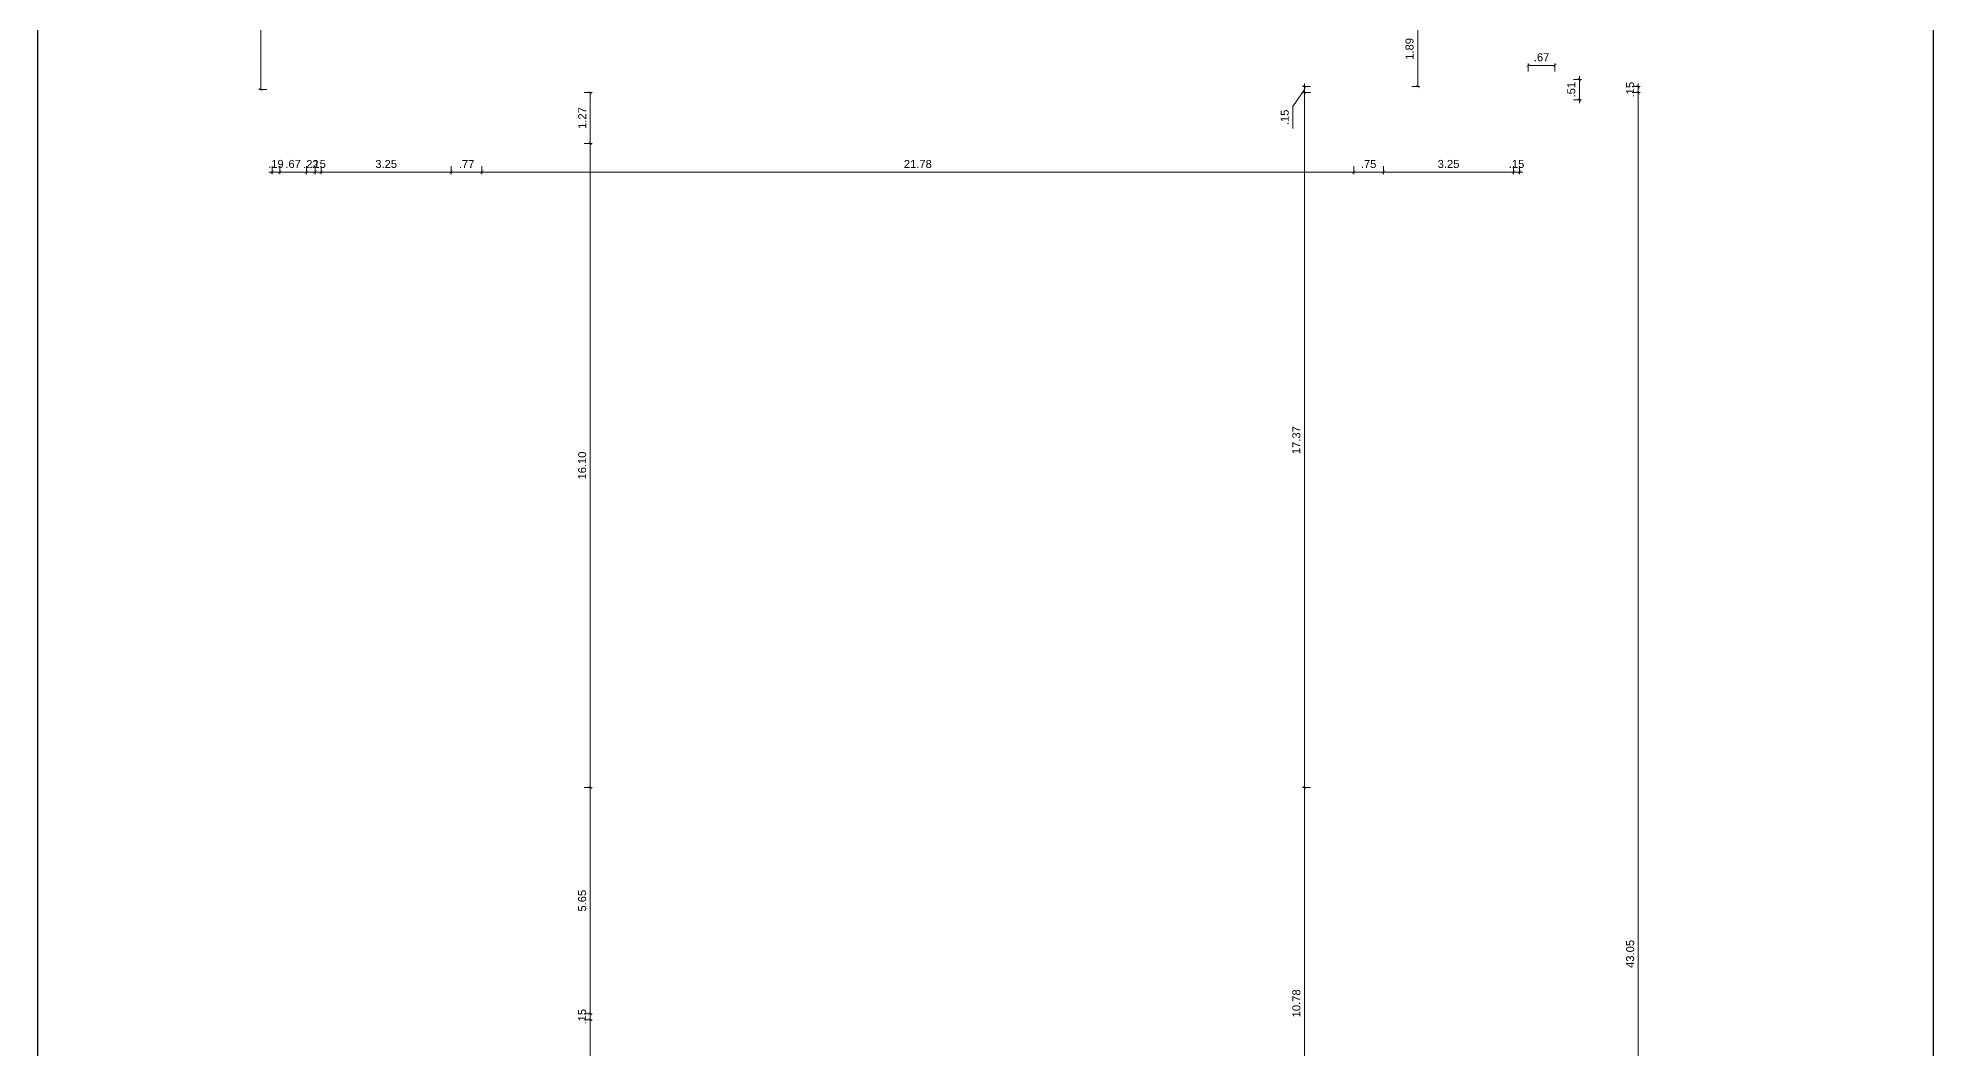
# Model space of a CAD drawing. Header units: metres. Extents: x 2494 to 3558, y 282 to 553.
# Drawn here: x 2525.37 to 2572.73, y 334 to 359.25 of the extents above; entities that cross this region are included whole.
import ezdxf

# ---------------------------------------------------------------- set-up
doc = ezdxf.new("R2010")
doc.units = ezdxf.units.M
doc.header["$LTSCALE"] = 7
doc.header["$MEASUREMENT"] = 0
doc.header["$PDMODE"] = 2
doc.layers.add('2prancha', color=4, linetype='Continuous', lineweight=18)
doc.layers.add('COTA 1 100', color=2, linetype='Continuous')
doc.styles.add('Luana', font='arial.ttf')
doc.dimstyles.new('arial100', dxfattribs={"dimtxt": 0.2, "dimasz": 0.08, "dimexe": 0.05, "dimexo": 0.2, "dimgap": 0.1, "dimtad": 1, "dimzin": 4, "dimdsep": 46, "dimtxsty": 'Luana', "dimblk": 'ARCHTICK', "dimcen": 0, "dimclrd": 7, "dimclre": 7, "dimclrt": 256, "dimadec": 0, "dimazin": 0, "dimtfac": 1, "dimtix": 1, "dimtmove": 0, "dimatfit": 3, "dimldrblk": 'CLOSEDBLANK', "dimfxl": 0, "dimlwd": 5, "dimlwe": 5, "dimarcsym": 0})

# ---------------------------------------------------------------- blocks, each defined once
blk = doc.blocks.new('_ArchTick')
at = {"color": 0, "linetype": 'ByBlock', "const_width": 0.15}
blk.add_lwpolyline([(-0.5, -0.5), (0.5, 0.5)], dxfattribs=at)
blk = doc.blocks.new('*D104')
at = {"layer": 'COTA 1 100', "color": 7, "lineweight": 5}
for p, q in [((2565.214, 357.884), (2565.414, 357.884)), ((2565.364, 314.834), (2565.364, 357.884)), ((2565.214, 314.834), (2565.414, 314.834))]:
    blk.add_line(p, q, dxfattribs=at)
at = {"layer": 'Defpoints', "color": 0}
for p in [(2562.247, 357.884), (2565.364, 357.884), (2562.247, 314.834)]:
    blk.add_point(p, dxfattribs=at)
at = {"layer": 'COTA 1 100', "color": 7, "lineweight": 5, "xscale": 0.08, "yscale": 0.08, "zscale": 0.08}
for p, rotation in [((2565.364, 357.884), 90), ((2565.364, 314.834), 270)]:
    blk.add_blockref('_ArchTick', p, dxfattribs=dict(at, rotation=rotation))
at = {"layer": 'COTA 1 100', "insert": (2565.162, 336.359), "char_height": 0.2, "attachment_point": 5, "rotation": 90, "style": 'Luana'}
blk.add_mtext('43.05', dxfattribs=at)
blk = doc.blocks.new('_ClosedBlank')
at = {"layer": '2prancha', "color": 0, "lineweight": -2}
for p, q in [((-1, 0.17), (0, 0)), ((-1, 0.17), (-1, -0.17)), ((0, 0), (-1, -0.17))]:
    blk.add_line(p, q, dxfattribs=at)
blk = doc.blocks.new('*D105')
at = {"layer": 'COTA 1 100', "color": 7, "lineweight": 5}
for p, q in [((2565.364, 358.034), (2565.364, 358.114)), ((2565.214, 358.034), (2565.414, 358.034)), ((2565.214, 357.884), (2565.414, 357.884)), ((2565.364, 357.884), (2565.364, 358.034)), ((2565.364, 357.884), (2565.364, 357.804))]:
    blk.add_line(p, q, dxfattribs=at)
at = {"layer": 'Defpoints', "color": 0}
for p in [(2562.147, 358.034), (2562.247, 357.884), (2565.364, 358.034)]:
    blk.add_point(p, dxfattribs=at)
at = {"layer": 'COTA 1 100', "color": 7, "lineweight": 5, "xscale": 0.08, "yscale": 0.08, "zscale": 0.08}
for p, rotation in [((2565.364, 358.034), 270), ((2565.364, 357.884), 90)]:
    blk.add_blockref('_ArchTick', p, dxfattribs=dict(at, rotation=rotation))
at = {"layer": 'COTA 1 100', "insert": (2565.162, 357.959), "char_height": 0.2, "attachment_point": 5, "rotation": 90, "style": 'Luana'}
blk.add_mtext('.15', dxfattribs=at)
blk = doc.blocks.new('*D118')
at = {"layer": 'COTA 1 100', "color": 7, "lineweight": 5}
for p, q in [((2559.701, 359.921), (2559.901, 359.921)), ((2559.851, 358.034), (2559.851, 359.921)), ((2559.701, 358.034), (2559.901, 358.034))]:
    blk.add_line(p, q, dxfattribs=at)
at = {"layer": 'Defpoints', "color": 0}
for p in [(2556.647, 359.921), (2559.851, 359.921), (2556.697, 358.034)]:
    blk.add_point(p, dxfattribs=at)
at = {"layer": 'COTA 1 100', "color": 7, "lineweight": 5, "xscale": 0.08, "yscale": 0.08, "zscale": 0.08}
for p, rotation in [((2559.851, 359.921), 90), ((2559.851, 358.034), 270)]:
    blk.add_blockref('_ArchTick', p, dxfattribs=dict(at, rotation=rotation))
at = {"layer": 'COTA 1 100', "insert": (2559.648, 358.978), "char_height": 0.2, "attachment_point": 5, "rotation": 90, "style": 'Luana'}
blk.add_mtext('1.89', dxfattribs=at)
blk = doc.blocks.new('*D129')
at = {"layer": 'COTA 1 100', "color": 7, "lineweight": 5}
for p, q in [((2531.088, 363.944), (2530.888, 363.944)), ((2530.938, 363.944), (2530.938, 357.959)), ((2531.088, 357.959), (2530.888, 357.959))]:
    blk.add_line(p, q, dxfattribs=at)
at = {"layer": 'Defpoints', "color": 0}
for p in [(2531.402, 363.944), (2530.938, 357.959), (2531.412, 357.959)]:
    blk.add_point(p, dxfattribs=at)
at = {"layer": 'COTA 1 100', "color": 7, "lineweight": 5, "xscale": 0.08, "yscale": 0.08, "zscale": 0.08}
for p, rotation in [((2530.938, 363.944), 90), ((2530.938, 357.959), 270)]:
    blk.add_blockref('_ArchTick', p, dxfattribs=dict(at, rotation=rotation))
at = {"layer": 'COTA 1 100', "insert": (2530.736, 360.952), "char_height": 0.2, "attachment_point": 5, "rotation": 90, "style": 'Luana'}
blk.add_mtext('5.99', dxfattribs=at)
blk = doc.blocks.new('*D138')
at = {"layer": 'COTA 1 100', "color": 7, "lineweight": 5}
for p, q in [((2562.612, 358.415), (2562.612, 358.615)), ((2563.282, 358.565), (2562.612, 358.565)), ((2563.282, 358.415), (2563.282, 358.615))]:
    blk.add_line(p, q, dxfattribs=at)
at = {"layer": 'Defpoints', "color": 0}
for p in [(2562.612, 358.565), (2562.612, 358.214), (2563.282, 358.214)]:
    blk.add_point(p, dxfattribs=at)
at = {"layer": 'COTA 1 100', "color": 7, "lineweight": 5, "xscale": 0.08, "yscale": 0.08, "zscale": 0.08, "rotation": 180}
blk.add_blockref('_ArchTick', (2562.612, 358.565), dxfattribs=at)
at = {"layer": 'COTA 1 100', "color": 7, "lineweight": 5, "xscale": 0.08, "yscale": 0.08, "zscale": 0.08}
blk.add_blockref('_ArchTick', (2563.282, 358.565), dxfattribs=at)
at = {"layer": 'COTA 1 100', "insert": (2562.947, 358.767), "char_height": 0.2, "attachment_point": 5, "style": 'Luana'}
blk.add_mtext('.67', dxfattribs=at)
blk = doc.blocks.new('*D139')
at = {"layer": 'COTA 1 100', "color": 7, "lineweight": 5}
for p, q in [((2563.743, 358.214), (2563.943, 358.214)), ((2563.893, 358.214), (2563.893, 358.294)), ((2563.893, 358.214), (2563.893, 357.704)), ((2563.743, 357.704), (2563.943, 357.704)), ((2563.893, 357.704), (2563.893, 357.624))]:
    blk.add_line(p, q, dxfattribs=at)
at = {"layer": 'Defpoints', "color": 0}
for p in [(2563.282, 358.214), (2563.282, 357.704), (2563.893, 357.704)]:
    blk.add_point(p, dxfattribs=at)
at = {"layer": 'COTA 1 100', "color": 7, "lineweight": 5, "xscale": 0.08, "yscale": 0.08, "zscale": 0.08}
for p, rotation in [((2563.893, 358.214), 270), ((2563.893, 357.704), 90)]:
    blk.add_blockref('_ArchTick', p, dxfattribs=dict(at, rotation=rotation))
at = {"layer": 'COTA 1 100', "insert": (2563.69, 357.959), "char_height": 0.2, "attachment_point": 5, "rotation": 90, "style": 'Luana'}
blk.add_mtext('.51', dxfattribs=at)
blk = doc.blocks.new('*D140')
at = {"layer": 'COTA 1 100', "color": 7, "lineweight": 5}
for p, q in [((2562.247, 355.899), (2562.167, 355.899)), ((2562.247, 356.049), (2562.247, 355.849)), ((2562.397, 355.899), (2562.247, 355.899)), ((2562.397, 356.049), (2562.397, 355.849)), ((2562.397, 355.899), (2562.477, 355.899))]:
    blk.add_line(p, q, dxfattribs=at)
at = {"layer": 'Defpoints', "color": 0}
for p in [(2562.247, 357.884), (2562.397, 357.884), (2562.247, 355.899)]:
    blk.add_point(p, dxfattribs=at)
at = {"layer": 'COTA 1 100', "color": 7, "lineweight": 5, "xscale": 0.08, "yscale": 0.08, "zscale": 0.08}
blk.add_blockref('_ArchTick', (2562.247, 355.899), dxfattribs=at)
at = {"layer": 'COTA 1 100', "color": 7, "lineweight": 5, "xscale": 0.08, "yscale": 0.08, "zscale": 0.08, "rotation": 180}
blk.add_blockref('_ArchTick', (2562.397, 355.899), dxfattribs=at)
at = {"layer": 'COTA 1 100', "insert": (2562.322, 356.101), "char_height": 0.2, "attachment_point": 5, "style": 'Luana'}
blk.add_mtext('.15', dxfattribs=at)
blk = doc.blocks.new('*D141')
at = {"layer": 'COTA 1 100', "color": 7, "lineweight": 5}
for p, q in [((2558.997, 356.049), (2558.997, 355.849)), ((2562.247, 355.899), (2558.997, 355.899)), ((2562.247, 356.049), (2562.247, 355.849))]:
    blk.add_line(p, q, dxfattribs=at)
at = {"layer": 'Defpoints', "color": 0}
for p in [(2562.247, 357.884), (2558.997, 357.249), (2558.997, 355.899)]:
    blk.add_point(p, dxfattribs=at)
at = {"layer": 'COTA 1 100', "color": 7, "lineweight": 5, "xscale": 0.08, "yscale": 0.08, "zscale": 0.08, "rotation": 180}
blk.add_blockref('_ArchTick', (2558.997, 355.899), dxfattribs=at)
at = {"layer": 'COTA 1 100', "color": 7, "lineweight": 5, "xscale": 0.08, "yscale": 0.08, "zscale": 0.08}
blk.add_blockref('_ArchTick', (2562.247, 355.899), dxfattribs=at)
at = {"layer": 'COTA 1 100', "insert": (2560.622, 356.101), "char_height": 0.2, "attachment_point": 5, "style": 'Luana'}
blk.add_mtext('3.25', dxfattribs=at)
blk = doc.blocks.new('*D142')
at = {"layer": 'COTA 1 100', "color": 7, "lineweight": 5}
for p, q in [((2558.251, 356.049), (2558.251, 355.849)), ((2558.997, 355.899), (2558.251, 355.899)), ((2558.997, 356.049), (2558.997, 355.849))]:
    blk.add_line(p, q, dxfattribs=at)
at = {"layer": 'Defpoints', "color": 0}
for p in [(2558.997, 357.249), (2558.251, 356.614), (2558.251, 355.899)]:
    blk.add_point(p, dxfattribs=at)
at = {"layer": 'COTA 1 100', "color": 7, "lineweight": 5, "xscale": 0.08, "yscale": 0.08, "zscale": 0.08, "rotation": 180}
blk.add_blockref('_ArchTick', (2558.251, 355.899), dxfattribs=at)
at = {"layer": 'COTA 1 100', "color": 7, "lineweight": 5, "xscale": 0.08, "yscale": 0.08, "zscale": 0.08}
blk.add_blockref('_ArchTick', (2558.997, 355.899), dxfattribs=at)
at = {"layer": 'COTA 1 100', "insert": (2558.624, 356.1), "char_height": 0.2, "attachment_point": 5, "style": 'Luana'}
blk.add_mtext('.75', dxfattribs=at)
blk = doc.blocks.new('*D143')
at = {"layer": 'COTA 1 100', "color": 7, "lineweight": 5}
for p, q in [((2536.467, 356.049), (2536.467, 355.849)), ((2558.251, 355.899), (2536.467, 355.899)), ((2558.251, 356.049), (2558.251, 355.849))]:
    blk.add_line(p, q, dxfattribs=at)
at = {"layer": 'Defpoints', "color": 0}
for p in [(2536.467, 356.614), (2558.251, 356.614), (2536.467, 355.899)]:
    blk.add_point(p, dxfattribs=at)
at = {"layer": 'COTA 1 100', "color": 7, "lineweight": 5, "xscale": 0.08, "yscale": 0.08, "zscale": 0.08, "rotation": 180}
blk.add_blockref('_ArchTick', (2536.467, 355.899), dxfattribs=at)
at = {"layer": 'COTA 1 100', "color": 7, "lineweight": 5, "xscale": 0.08, "yscale": 0.08, "zscale": 0.08}
blk.add_blockref('_ArchTick', (2558.251, 355.899), dxfattribs=at)
at = {"layer": 'COTA 1 100', "insert": (2547.359, 356.101), "char_height": 0.2, "attachment_point": 5, "style": 'Luana'}
blk.add_mtext('21.78', dxfattribs=at)
blk = doc.blocks.new('*D144')
at = {"layer": 'COTA 1 100', "color": 7, "lineweight": 5}
for p, q in [((2535.697, 356.049), (2535.697, 355.849)), ((2536.467, 355.899), (2535.697, 355.899)), ((2536.467, 356.049), (2536.467, 355.849))]:
    blk.add_line(p, q, dxfattribs=at)
at = {"layer": 'Defpoints', "color": 0}
for p in [(2535.697, 356.614), (2536.467, 356.614), (2535.697, 355.899)]:
    blk.add_point(p, dxfattribs=at)
at = {"layer": 'COTA 1 100', "color": 7, "lineweight": 5, "xscale": 0.08, "yscale": 0.08, "zscale": 0.08, "rotation": 180}
blk.add_blockref('_ArchTick', (2535.697, 355.899), dxfattribs=at)
at = {"layer": 'COTA 1 100', "color": 7, "lineweight": 5, "xscale": 0.08, "yscale": 0.08, "zscale": 0.08}
blk.add_blockref('_ArchTick', (2536.467, 355.899), dxfattribs=at)
at = {"layer": 'COTA 1 100', "insert": (2536.082, 356.099), "char_height": 0.2, "attachment_point": 5, "style": 'Luana'}
blk.add_mtext('.77', dxfattribs=at)
blk = doc.blocks.new('*D145')
at = {"layer": 'COTA 1 100', "color": 7, "lineweight": 5}
for p, q in [((2532.447, 356.049), (2532.447, 355.849)), ((2535.697, 355.899), (2532.447, 355.899)), ((2535.697, 356.049), (2535.697, 355.849))]:
    blk.add_line(p, q, dxfattribs=at)
at = {"layer": 'Defpoints', "color": 0}
for p in [(2532.447, 357.201), (2535.697, 356.614), (2532.447, 355.899)]:
    blk.add_point(p, dxfattribs=at)
at = {"layer": 'COTA 1 100', "color": 7, "lineweight": 5, "xscale": 0.08, "yscale": 0.08, "zscale": 0.08, "rotation": 180}
blk.add_blockref('_ArchTick', (2532.447, 355.899), dxfattribs=at)
at = {"layer": 'COTA 1 100', "color": 7, "lineweight": 5, "xscale": 0.08, "yscale": 0.08, "zscale": 0.08}
blk.add_blockref('_ArchTick', (2535.697, 355.899), dxfattribs=at)
at = {"layer": 'COTA 1 100', "insert": (2534.072, 356.101), "char_height": 0.2, "attachment_point": 5, "style": 'Luana'}
blk.add_mtext('3.25', dxfattribs=at)
blk = doc.blocks.new('*D146')
at = {"layer": 'COTA 1 100', "color": 7, "lineweight": 5}
for p, q in [((2532.297, 355.899), (2532.217, 355.899)), ((2532.297, 356.049), (2532.297, 355.849)), ((2532.447, 355.899), (2532.297, 355.899)), ((2532.447, 356.049), (2532.447, 355.849)), ((2532.447, 355.899), (2532.527, 355.899))]:
    blk.add_line(p, q, dxfattribs=at)
at = {"layer": 'Defpoints', "color": 0}
for p in [(2532.297, 357.201), (2532.447, 357.201), (2532.297, 355.899)]:
    blk.add_point(p, dxfattribs=at)
at = {"layer": 'COTA 1 100', "color": 7, "lineweight": 5, "xscale": 0.08, "yscale": 0.08, "zscale": 0.08}
blk.add_blockref('_ArchTick', (2532.297, 355.899), dxfattribs=at)
at = {"layer": 'COTA 1 100', "color": 7, "lineweight": 5, "xscale": 0.08, "yscale": 0.08, "zscale": 0.08, "rotation": 180}
blk.add_blockref('_ArchTick', (2532.447, 355.899), dxfattribs=at)
at = {"layer": 'COTA 1 100', "insert": (2532.372, 356.101), "char_height": 0.2, "attachment_point": 5, "style": 'Luana'}
blk.add_mtext('.15', dxfattribs=at)
blk = doc.blocks.new('*D147')
at = {"layer": 'COTA 1 100', "color": 7, "lineweight": 5}
for p, q in [((2532.082, 355.899), (2532.002, 355.899)), ((2532.082, 356.049), (2532.082, 355.849)), ((2532.297, 355.899), (2532.082, 355.899)), ((2532.297, 356.049), (2532.297, 355.849)), ((2532.297, 355.899), (2532.377, 355.899))]:
    blk.add_line(p, q, dxfattribs=at)
at = {"layer": 'Defpoints', "color": 0}
for p in [(2532.082, 357.704), (2532.297, 357.201), (2532.082, 355.899)]:
    blk.add_point(p, dxfattribs=at)
at = {"layer": 'COTA 1 100', "color": 7, "lineweight": 5, "xscale": 0.08, "yscale": 0.08, "zscale": 0.08}
blk.add_blockref('_ArchTick', (2532.082, 355.899), dxfattribs=at)
at = {"layer": 'COTA 1 100', "color": 7, "lineweight": 5, "xscale": 0.08, "yscale": 0.08, "zscale": 0.08, "rotation": 180}
blk.add_blockref('_ArchTick', (2532.297, 355.899), dxfattribs=at)
at = {"layer": 'COTA 1 100', "insert": (2532.189, 356.099), "char_height": 0.2, "attachment_point": 5, "style": 'Luana'}
blk.add_mtext('.22', dxfattribs=at)
blk = doc.blocks.new('*D148')
at = {"layer": 'COTA 1 100', "color": 7, "lineweight": 5}
for p, q in [((2531.412, 356.049), (2531.412, 355.849)), ((2532.082, 355.899), (2531.412, 355.899)), ((2532.082, 356.049), (2532.082, 355.849))]:
    blk.add_line(p, q, dxfattribs=at)
at = {"layer": 'Defpoints', "color": 0}
for p in [(2531.412, 357.704), (2532.082, 357.704), (2531.412, 355.899)]:
    blk.add_point(p, dxfattribs=at)
at = {"layer": 'COTA 1 100', "color": 7, "lineweight": 5, "xscale": 0.08, "yscale": 0.08, "zscale": 0.08, "rotation": 180}
blk.add_blockref('_ArchTick', (2531.412, 355.899), dxfattribs=at)
at = {"layer": 'COTA 1 100', "color": 7, "lineweight": 5, "xscale": 0.08, "yscale": 0.08, "zscale": 0.08}
blk.add_blockref('_ArchTick', (2532.082, 355.899), dxfattribs=at)
at = {"layer": 'COTA 1 100', "insert": (2531.747, 356.101), "char_height": 0.2, "attachment_point": 5, "style": 'Luana'}
blk.add_mtext('.67', dxfattribs=at)
blk = doc.blocks.new('*D149')
at = {"layer": 'COTA 1 100', "color": 7, "lineweight": 5}
for p, q in [((2531.222, 355.899), (2531.142, 355.899)), ((2531.222, 356.049), (2531.222, 355.849)), ((2531.412, 355.899), (2531.222, 355.899)), ((2531.412, 356.049), (2531.412, 355.849)), ((2531.412, 355.899), (2531.492, 355.899))]:
    blk.add_line(p, q, dxfattribs=at)
at = {"layer": 'Defpoints', "color": 0}
for p in [(2531.412, 357.704), (2531.222, 357.559), (2531.222, 355.899)]:
    blk.add_point(p, dxfattribs=at)
at = {"layer": 'COTA 1 100', "color": 7, "lineweight": 5, "xscale": 0.08, "yscale": 0.08, "zscale": 0.08}
blk.add_blockref('_ArchTick', (2531.222, 355.899), dxfattribs=at)
at = {"layer": 'COTA 1 100', "color": 7, "lineweight": 5, "xscale": 0.08, "yscale": 0.08, "zscale": 0.08, "rotation": 180}
blk.add_blockref('_ArchTick', (2531.412, 355.899), dxfattribs=at)
at = {"layer": 'COTA 1 100', "insert": (2531.317, 356.101), "char_height": 0.2, "attachment_point": 5, "style": 'Luana'}
blk.add_mtext('.19', dxfattribs=at)
blk = doc.blocks.new('*D190')
at = {"layer": 'COTA 1 100', "color": 7, "lineweight": 5}
for p, q in [((2539.023, 334.714), (2539.223, 334.714)), ((2539.173, 329.734), (2539.173, 334.714)), ((2539.023, 329.734), (2539.223, 329.734))]:
    blk.add_line(p, q, dxfattribs=at)
at = {"layer": 'Defpoints', "color": 0}
for p in [(2536.467, 334.714), (2539.173, 334.714), (2535.067, 329.734)]:
    blk.add_point(p, dxfattribs=at)
at = {"layer": 'COTA 1 100', "color": 7, "lineweight": 5, "xscale": 0.08, "yscale": 0.08, "zscale": 0.08}
for p, rotation in [((2539.173, 334.714), 90), ((2539.173, 329.734), 270)]:
    blk.add_blockref('_ArchTick', p, dxfattribs=dict(at, rotation=rotation))
at = {"layer": 'COTA 1 100', "insert": (2538.971, 332.224), "char_height": 0.2, "attachment_point": 5, "rotation": 90, "style": 'Luana'}
blk.add_mtext('4.98', dxfattribs=at)
blk = doc.blocks.new('*D191')
at = {"layer": 'COTA 1 100', "color": 7, "lineweight": 5}
for p, q in [((2539.023, 334.864), (2539.223, 334.864)), ((2539.173, 334.864), (2539.173, 334.944)), ((2539.173, 334.714), (2539.173, 334.864)), ((2539.023, 334.714), (2539.223, 334.714)), ((2539.173, 334.714), (2539.173, 334.634))]:
    blk.add_line(p, q, dxfattribs=at)
at = {"layer": 'Defpoints', "color": 0}
for p in [(2534.927, 334.864), (2539.173, 334.864), (2536.467, 334.714)]:
    blk.add_point(p, dxfattribs=at)
at = {"layer": 'COTA 1 100', "color": 7, "lineweight": 5, "xscale": 0.08, "yscale": 0.08, "zscale": 0.08}
for p, rotation in [((2539.173, 334.864), 270), ((2539.173, 334.714), 90)]:
    blk.add_blockref('_ArchTick', p, dxfattribs=dict(at, rotation=rotation))
at = {"layer": 'COTA 1 100', "insert": (2538.971, 334.789), "char_height": 0.2, "attachment_point": 5, "rotation": 90, "style": 'Luana'}
blk.add_mtext('.15', dxfattribs=at)
blk = doc.blocks.new('*D192')
at = {"layer": 'COTA 1 100', "color": 7, "lineweight": 5}
for p, q in [((2539.023, 340.514), (2539.223, 340.514)), ((2539.173, 334.864), (2539.173, 340.514)), ((2539.023, 334.864), (2539.223, 334.864))]:
    blk.add_line(p, q, dxfattribs=at)
at = {"layer": 'Defpoints', "color": 0}
for p in [(2536.467, 340.514), (2539.173, 340.514), (2534.927, 334.864)]:
    blk.add_point(p, dxfattribs=at)
at = {"layer": 'COTA 1 100', "color": 7, "lineweight": 5, "xscale": 0.08, "yscale": 0.08, "zscale": 0.08}
for p, rotation in [((2539.173, 340.514), 90), ((2539.173, 334.864), 270)]:
    blk.add_blockref('_ArchTick', p, dxfattribs=dict(at, rotation=rotation))
at = {"layer": 'COTA 1 100', "insert": (2538.971, 337.689), "char_height": 0.2, "attachment_point": 5, "rotation": 90, "style": 'Luana'}
blk.add_mtext('5.65', dxfattribs=at)
blk = doc.blocks.new('*D193')
at = {"layer": 'COTA 1 100', "color": 7, "lineweight": 5}
for p, q in [((2539.023, 356.614), (2539.223, 356.614)), ((2539.173, 340.514), (2539.173, 356.614)), ((2539.023, 340.514), (2539.223, 340.514))]:
    blk.add_line(p, q, dxfattribs=at)
at = {"layer": 'Defpoints', "color": 0}
for p in [(2536.467, 356.614), (2539.173, 356.614), (2536.467, 340.514)]:
    blk.add_point(p, dxfattribs=at)
at = {"layer": 'COTA 1 100', "color": 7, "lineweight": 5, "xscale": 0.08, "yscale": 0.08, "zscale": 0.08}
for p, rotation in [((2539.173, 356.614), 90), ((2539.173, 340.514), 270)]:
    blk.add_blockref('_ArchTick', p, dxfattribs=dict(at, rotation=rotation))
at = {"layer": 'COTA 1 100', "insert": (2538.971, 348.564), "char_height": 0.2, "attachment_point": 5, "rotation": 90, "style": 'Luana'}
blk.add_mtext('16.10', dxfattribs=at)
blk = doc.blocks.new('*D194')
at = {"layer": 'COTA 1 100', "color": 7, "lineweight": 5}
for p, q in [((2539.023, 357.884), (2539.223, 357.884)), ((2539.173, 356.614), (2539.173, 357.884)), ((2539.023, 356.614), (2539.223, 356.614))]:
    blk.add_line(p, q, dxfattribs=at)
at = {"layer": 'Defpoints', "color": 0}
for p in [(2537.747, 357.884), (2539.173, 357.884), (2536.467, 356.614)]:
    blk.add_point(p, dxfattribs=at)
at = {"layer": 'COTA 1 100', "color": 7, "lineweight": 5, "xscale": 0.08, "yscale": 0.08, "zscale": 0.08}
for p, rotation in [((2539.173, 357.884), 90), ((2539.173, 356.614), 270)]:
    blk.add_blockref('_ArchTick', p, dxfattribs=dict(at, rotation=rotation))
at = {"layer": 'COTA 1 100', "insert": (2538.972, 357.249), "char_height": 0.2, "attachment_point": 5, "rotation": 90, "style": 'Luana'}
blk.add_mtext('1.27', dxfattribs=at)
blk = doc.blocks.new('*D199')
at = {"layer": 'COTA 1 100', "color": 7, "lineweight": 5}
for p, q in [((2557.171, 340.514), (2556.971, 340.514)), ((2557.021, 329.734), (2557.021, 340.514)), ((2557.171, 329.734), (2556.971, 329.734))]:
    blk.add_line(p, q, dxfattribs=at)
at = {"layer": 'Defpoints', "color": 0}
for p in [(2557.021, 340.514), (2558.997, 340.514), (2558.997, 329.734)]:
    blk.add_point(p, dxfattribs=at)
at = {"layer": 'COTA 1 100', "color": 7, "lineweight": 5, "xscale": 0.08, "yscale": 0.08, "zscale": 0.08}
for p, rotation in [((2557.021, 340.514), 90), ((2557.021, 329.734), 270)]:
    blk.add_blockref('_ArchTick', p, dxfattribs=dict(at, rotation=rotation))
at = {"layer": 'COTA 1 100', "insert": (2556.819, 335.124), "char_height": 0.2, "attachment_point": 5, "rotation": 90, "style": 'Luana'}
blk.add_mtext('10.78', dxfattribs=at)
blk = doc.blocks.new('*D200')
at = {"layer": 'COTA 1 100', "color": 7, "lineweight": 5}
for p, q in [((2557.171, 357.884), (2556.971, 357.884)), ((2557.021, 340.514), (2557.021, 357.884)), ((2557.171, 340.514), (2556.971, 340.514))]:
    blk.add_line(p, q, dxfattribs=at)
at = {"layer": 'Defpoints', "color": 0}
for p in [(2557.021, 357.884), (2558.997, 357.884), (2558.997, 340.514)]:
    blk.add_point(p, dxfattribs=at)
at = {"layer": 'COTA 1 100', "color": 7, "lineweight": 5, "xscale": 0.08, "yscale": 0.08, "zscale": 0.08}
for p, rotation in [((2557.021, 357.884), 90), ((2557.021, 340.514), 270)]:
    blk.add_blockref('_ArchTick', p, dxfattribs=dict(at, rotation=rotation))
at = {"layer": 'COTA 1 100', "insert": (2556.819, 349.199), "char_height": 0.2, "attachment_point": 5, "rotation": 90, "style": 'Luana'}
blk.add_mtext('17.37', dxfattribs=at)
blk = doc.blocks.new('*D201')
at = {"layer": 'COTA 1 100', "color": 7, "lineweight": 5}
for p, q in [((2557.021, 358.034), (2557.021, 358.114)), ((2557.021, 357.959), (2556.731, 357.542)), ((2557.171, 358.034), (2556.971, 358.034)), ((2557.171, 357.884), (2556.971, 357.884)), ((2557.021, 357.884), (2557.021, 358.034)), ((2557.021, 357.884), (2557.021, 358.034)), ((2557.021, 357.884), (2557.021, 357.804)), ((2556.731, 357.542), (2556.731, 356.99))]:
    blk.add_line(p, q, dxfattribs=at)
at = {"layer": 'Defpoints', "color": 0}
for p in [(2557.021, 358.034), (2558.997, 358.034), (2558.997, 357.884)]:
    blk.add_point(p, dxfattribs=at)
at = {"layer": 'COTA 1 100', "color": 7, "lineweight": 5, "xscale": 0.08, "yscale": 0.08, "zscale": 0.08}
for p, rotation in [((2557.021, 358.034), 270), ((2557.021, 357.884), 90)]:
    blk.add_blockref('_ArchTick', p, dxfattribs=dict(at, rotation=rotation))
at = {"layer": 'COTA 1 100', "insert": (2556.529, 357.266), "char_height": 0.2, "attachment_point": 5, "rotation": 90, "style": 'Luana'}
blk.add_mtext('.15', dxfattribs=at)

msp = doc.modelspace()

# ---------------------------------------------------------------- linework, layer by layer
msp.add_lwpolyline([(2525.369, 396.335), (2572.731, 396.335), (2572.731, 298.821), (2525.369, 298.821)], close=True)

# ---------------------------------------------------------------- dimensions: what is measured, and where the dimension line sits
at = {"layer": 'COTA 1 100'}
for base, p1, p2, picture, middle in [((2530.938404283, 357.959212351), (2531.401890456, 363.944212351), (2531.411890456, 357.959212351), '*D129', (2530.736289686, 360.951712351)), ((2565.364, 358.034), (2562.247, 357.884), (2562.147, 358.034), '*D105', (2565.162, 357.959)), ((2539.173, 357.884), (2536.467, 356.614), (2537.747, 357.884), '*D194', (2538.972, 357.249)), ((2557.021, 357.884), (2558.997, 340.514), (2558.997, 357.884), '*D200', (2556.819, 349.199)), ((2565.364, 357.884), (2562.247, 314.834), (2562.247, 357.884), '*D104', (2565.162, 336.359)), ((2539.173, 356.614), (2536.467, 340.514), (2536.467, 356.614), '*D193', (2538.971, 348.564)), ((2539.173, 340.514), (2534.927, 334.864), (2536.467, 340.514), '*D192', (2538.971, 337.689)), ((2557.021, 340.514), (2558.997, 329.734), (2558.997, 340.514), '*D199', (2556.819, 335.124)), ((2539.173, 334.864), (2536.467, 334.714), (2534.927, 334.864), '*D191', (2538.971, 334.789)), ((2539.173, 334.714), (2535.067, 329.734), (2536.467, 334.714), '*D190', (2538.971, 332.224))]:
    dim = msp.add_linear_dim(base=base, p1=p1, p2=p2, angle=90, dimstyle='arial100', override={"dimtmove": 1}, dxfattribs=at)
    dim.commit()
    dim.dimension.update_dxf_attribs({"geometry": picture, "text_midpoint": middle})
for base, p1, p2, picture, middle in [((2559.851, 359.921), (2556.697, 358.034), (2556.647, 359.921), '*D118', (2559.648, 358.978)), ((2563.893, 357.704), (2563.282, 358.214), (2563.282, 357.704), '*D139', (2563.69, 357.959))]:
    dim = msp.add_linear_dim(base=base, p1=p1, p2=p2, angle=90, dimstyle='arial100', dxfattribs=at)
    dim.commit()
    dim.dimension.update_dxf_attribs({"geometry": picture, "text_midpoint": middle})
for base, p1, p2, picture, middle in [((2562.612, 358.565), (2563.282, 358.214), (2562.612, 358.214), '*D138', (2562.947, 358.767)), ((2562.247, 355.899), (2562.397, 357.884), (2562.247, 357.884), '*D140', (2562.322, 356.101))]:
    dim = msp.add_linear_dim(base=base, p1=p1, p2=p2, dimstyle='arial100', dxfattribs=at)
    dim.commit()
    dim.dimension.update_dxf_attribs({"geometry": picture, "text_midpoint": middle})
dim = msp.add_linear_dim(base=(2557.021, 358.034), p1=(2558.997, 357.884), p2=(2558.997, 358.034), angle=90, dimstyle='arial100', override={"dimtmove": 1}, dxfattribs=at)
dim.commit()
dim.dimension.update_dxf_attribs({"geometry": '*D201', "text_midpoint": (2556.731, 357.442), "dimtype": 160})
for base, p1, p2, picture, middle in [((2531.222, 355.899), (2531.412, 357.704), (2531.222, 357.559), '*D149', (2531.317, 356.101)), ((2531.412, 355.899), (2532.082, 357.704), (2531.412, 357.704), '*D148', (2531.747, 356.101)), ((2532.081890456, 355.898503442), (2532.296890456, 357.200879018), (2532.081890456, 357.704212351), '*D147', (2532.189390456, 356.098912718)), ((2558.997, 355.899), (2562.247, 357.884), (2558.997, 357.249), '*D141', (2560.622, 356.101)), ((2532.297, 355.899), (2532.447, 357.201), (2532.297, 357.201), '*D146', (2532.372, 356.101)), ((2532.447, 355.899), (2535.697, 356.614), (2532.447, 357.201), '*D145', (2534.072, 356.101)), ((2558.251, 355.899), (2558.997, 357.249), (2558.251, 356.614), '*D142', (2558.624, 356.1)), ((2535.697, 355.899), (2536.467, 356.614), (2535.697, 356.614), '*D144', (2536.082, 356.099)), ((2536.467, 355.899), (2558.251, 356.614), (2536.467, 356.614), '*D143', (2547.359, 356.101))]:
    dim = msp.add_linear_dim(base=base, p1=p1, p2=p2, dimstyle='arial100', override={"dimtmove": 1}, dxfattribs=at)
    dim.commit()
    dim.dimension.update_dxf_attribs({"geometry": picture, "text_midpoint": middle})

doc.saveas('drawing.dxf')
